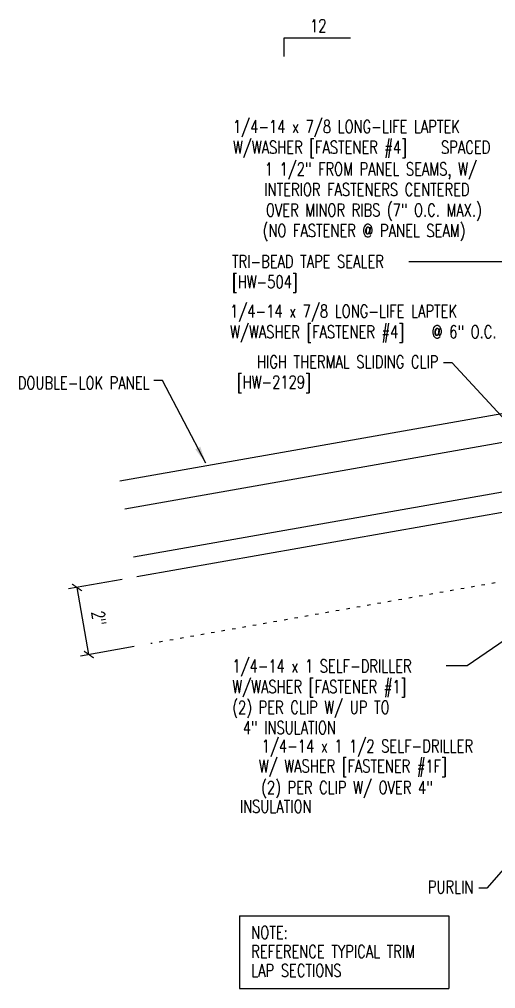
# Model space of a CAD drawing. Header units: inches. Extents: x 4.9 to 41.2, y 6.3 to 41.2.
# Drawn here: x 4.9 to 18.88, y 6.34 to 34.81 of the extents above; entities that cross this region are included whole.
import ezdxf
from ezdxf.enums import TextEntityAlignment as Align

# ---------------------------------------------------------------- set-up
doc = ezdxf.new("R2010")
doc.units = ezdxf.units.IN
doc.header["$MEASUREMENT"] = 0
doc.linetypes.add('ACAD_ISO07W100', pattern=[3, 0, -3])
for name, color, linetype in [('DIM', 7, 'Continuous'), ('FASTENER', 9, 'Continuous'), ('MARK', 1, 'Continuous'), ('PANEL', 11, 'Continuous'), ('TEXT', 2, 'Continuous')]:
    doc.layers.add(name, color=color, linetype=linetype)
doc.styles.add('TEXT1', font='ROMANS.shx', dxfattribs={"width": 0.75, "height": 0.375})
doc.dimstyles.new('DETAIL', dxfattribs={"dimscale": 4, "dimtxt": 0.09375, "dimasz": 0.0625, "dimexe": 0.0625, "dimexo": 0.125, "dimgap": 0.0625, "dimtad": 1, "dimdec": 4, "dimzin": 3, "dimdsep": 46, "dimlunit": 4, "dimtxsty": 'TEXT1', "dimblk": 'ARCHTICK', "dimcen": 0.0625, "dimclrd": 7, "dimclre": 7, "dimclrt": 2, "dimadec": 0, "dimazin": 0, "dimtfac": 0.59375, "dimtdec": 4, "dimtmove": 0, "dimatfit": 3, "dimfxl": 0, "dimtolj": 1, "dimtzin": 3, "dimarcsym": 0})
doc.dimstyles.new('DETAIL$7', dxfattribs={"dimscale": 4, "dimtxt": 0.09375, "dimasz": 0.125, "dimexe": 0.0625, "dimexo": 0.125, "dimgap": 0.0625, "dimtad": 1, "dimdec": 4, "dimzin": 3, "dimdsep": 46, "dimlunit": 4, "dimtxsty": 'TEXT1', "dimblk": 'ARCHTICK', "dimcen": 0.0625, "dimclrd": 7, "dimclre": 7, "dimclrt": 2, "dimadec": 0, "dimazin": 0, "dimtfac": 0.59375, "dimtdec": 4, "dimtmove": 0, "dimatfit": 3, "dimfxl": 0, "dimfrac": 2, "dimtolj": 1, "dimtzin": 3, "dimarcsym": 0})

# ---------------------------------------------------------------- blocks, each defined once
blk = doc.blocks.new('_ArchTick')
at = {"color": 0, "linetype": 'ByBlock', "const_width": 0.15}
blk.add_lwpolyline([(-0.5, -0.5), (0.5, 0.5)], dxfattribs=at)
blk = doc.blocks.new('FD-F4')
at = {"layer": 'TEXT', "style": 'TEXT1', "width": 0.75}
for s, p in [('1/4-14 x 7/8 LONG-LIFE LAPTEK', (0.0047, -0.0408)), ('W/WASHER [FASTENER #4]', (0.0047, -0.1926))]:
    blk.add_text(s, height=0.09375, dxfattribs=at).set_placement(p)
blk.add_attdef('(QUANTITY)', (1.4847, -0.1926), '', height=0.0938, dxfattribs=at)
at = {"layer": 'TEXT', "style": 'TEXT1', "flags": 1}
for tag, p in [('Color', (0.0624, -0.4349)), ('Calc', (0.0624, -0.4349)), ('Opt1', (0.0624, -0.4349)), ('Opt2', (0.0624, -0.4349)), ('Opt3', (0.0624, -0.4349)), ('Description', (0.0624, -0.4349)), ('Multiple', (0.0624, -0.4349)), ('Part', (0.0624, -0.4349)), ('Spare1', (0.0624, -0.6224)), ('Spare2', (0.0624, -0.6224)), ('Spare3', (0.0624, -0.6224)), ('Spare4', (0.0624, -0.6224)), ('Spare5', (0.0624, -0.6224)), ('Spare6', (0.0624, -0.6224)), ('Spare7', (0.0624, -0.6224)), ('Spare8', (0.0624, -0.6224)), ('Spare9', (0.0624, -0.6224)), ('Spare10', (0.0624, -0.6224))]:
    blk.add_attdef(tag, p, '', height=0.0938, dxfattribs=at)
blk = doc.blocks.new('slopl1')
at = {"layer": 'MARK', "color": 6}
blk.add_lwpolyline([(0, 0), (0, 0.1368), (0.4871, 0.1368)], dxfattribs=at)
at = {"layer": 'MARK', "color": 2, "style": 'TEXT1', "width": 0.75}
blk.add_text('12', height=0.09375, dxfattribs=at).set_placement((0.1909, 0.1779))
blk.add_attdef('SLOPL1', text='', height=0.0938, dxfattribs=at).set_placement((-0.0549, 0.0243), align=Align.RIGHT)
blk = doc.blocks.new('dsc-HW-504')
at = {"layer": 'TEXT', "style": 'TEXT1', "width": 0.75}
for s, p in [('TRI-BEAD TAPE SEALER', (0, 0)), ('[HW-504]', (0, -0.6))]:
    blk.add_text(s, height=0.375, dxfattribs=at).set_placement(p)
at = {"layer": 'TEXT', "style": 'TEXT1', "flags": 1}
for tag, p in [('COLOR', (0, -1.2)), ('CALC', (0, -1.2)), ('OPT1', (0, -1.2)), ('OPT2', (0, -1.2)), ('OPT3', (0, -1.2)), ('GAGE', (0, -1.2)), ('SHPLN', (0, -1.2)), ('PART', (0, -1.2)), ('DESCRIPTION', (0, -1.2)), ('MULTIPLE', (0, -1.2)), ('SPARE1', (0, -1.8)), ('SPARE2', (0, -1.8)), ('SPARE3', (0, -1.8)), ('SPARE4', (0, -1.8)), ('SPARE5', (0, -1.8)), ('SPARE6', (0, -1.8)), ('SPARE7', (0, -1.8)), ('SPARE8', (0, -1.8)), ('SPARE9', (0, -1.8)), ('SPARE10', (0, -1.8))]:
    blk.add_attdef(tag, p, '', height=0.375, dxfattribs=at)
blk = doc.blocks.new('A$C30686E82')
for p, q in [((-2.715, 0.761), (3.437, 0.761)), ((-2.715, 0.761), (-2.715, -1.379)), ((3.437, 0.761), (3.437, -1.379)), ((-2.715, -1.379), (3.437, -1.379))]:
    blk.add_line(p, q)
at = {"layer": 'TEXT', "style": 'TEXT1', "width": 0.75}
for s, p in [('NOTE:', (-2.368, 0.081)), ('REFERENCE TYPICAL TRIM', (-2.368, -0.477)), ('LAP SECTIONS', (-2.368, -1.035))]:
    blk.add_text(s, height=0.375, dxfattribs=at).set_placement(p)
blk = doc.blocks.new('FD-F1')
at = {"layer": 'TEXT', "style": 'TEXT1', "width": 0.75}
for s, p in [('1/4-14 x 1 SELF-DRILLER', (0.0047, -0.0408)), ('W/WASHER [FASTENER #1]', (0.0047, -0.1926))]:
    blk.add_text(s, height=0.09375, dxfattribs=at).set_placement(p)
blk.add_attdef('(QUANTITY)', (0.0047, -0.3444), '', height=0.0938, dxfattribs=at)
blk = doc.blocks.new('*D36')
at = {"layer": 'DEFPOINTS', "color": 0}
for p in [(8.409, 18.443), (6.59, 18.123), (8.756, 16.474)]:
    blk.add_point(p, dxfattribs=at)
at = {"layer": 'DIM', "color": 7, "lineweight": -2}
for p, q in [((7.917, 18.356), (6.344, 18.079)), ((6.937, 16.153), (6.59, 18.123)), ((8.264, 16.387), (6.691, 16.109))]:
    blk.add_line(p, q, dxfattribs=at)
at = {"layer": 'DIM', "color": 7, "lineweight": -2, "xscale": 0.25, "yscale": 0.25, "zscale": 0.25}
for p, rotation in [((6.59, 18.123), 100.0000000000008), ((6.937, 16.153), 280.0000000000008)]:
    blk.add_blockref('_ArchTick', p, dxfattribs=dict(at, rotation=rotation))
at = {"layer": 'DIM', "color": 2, "insert": (7.23, 17.22), "char_height": 0.375, "attachment_point": 5, "rotation": 280, "style": 'TEXT1'}
blk.add_mtext('\\A1;2"', dxfattribs=at)

msp = doc.modelspace()

# ---------------------------------------------------------------- linework, layer by layer
at = {"layer": 'PANEL'}
for p, q in [((20.10163, 22.56018), (7.99755, 20.42591)), ((19.25402, 20.9546), (8.24656, 19.01369))]:
    msp.add_line(p, q, dxfattribs=at)
for points in [[(7.85064, 21.25905), (26.56904, 24.55961)], [(19.35647, 20.37357), (8.34901, 18.43265)]]:
    msp.add_lwpolyline(points, dxfattribs=at)
at = {"layer": 'TEXT', "linetype": 'ACAD_ISO07W100', "ltscale": 0.07}
msp.add_line((29.25381, 20.08788), (8.75641, 16.47364), dxfattribs=at)

# ---------------------------------------------------------------- block references
for name, p in [('dsc-HW-504', (11.14095, 27.51441)), ('A$C30686E82', (14.075, 7.71693))]:
    msp.add_blockref(name, p)
at = {"layer": 'FASTENER', "xscale": 4, "yscale": 4, "zscale": 4}
msp.add_blockref('FD-F1', (11.13159, 15.79102), dxfattribs=at).add_auto_attribs({'(QUANTITY)': '(2) PER CLIP W/ UP TO'})
at = {"layer": 'MARK', "xscale": 4, "yscale": 4, "zscale": 4}
msp.add_blockref('slopl1', (12.67159, 33.72695), dxfattribs=at)
at = {"layer": 'TEXT', "xscale": 4, "yscale": 4, "zscale": 4}
for p, values in [((11.15019, 31.63999), {'(QUANTITY)': ' SPACED'}), ((11.06608, 26.21712), {'(QUANTITY)': '@ 6" O.C.'})]:
    msp.add_blockref('FD-F4', p, dxfattribs=at).add_auto_attribs(values)

# ---------------------------------------------------------------- texts
at = {"layer": 'TEXT', "style": 'TEXT1', "width": 0.75}
for s, p in [('1 1/2" FROM PANEL SEAMS, W/', (18.33539, 30.23095)), ('INTERIOR FASTENERS CENTERED ', (18.31105, 29.62729)), ('OVER MINOR RIBS (7" O.C. MAX.)', (18.47696, 29.02374)), ('(NO FASTENER @ PANEL SEAM)', (17.99612, 28.42148)), ('HIGH THERMAL SLIDING CLIP', (17.20364, 24.56407)), ('DOUBLE-LOK PANEL', (8.71835, 23.94544)), ('[HW-2129]', (13.45474, 23.9705)), ('4" INSULATION', (14.19507, 13.81637)), ('1/4-14 x 1 1/2 SELF-DRILLER', (18.22191, 13.27561)), ('W/ WASHER [FASTENER #1F]', (17.45081, 12.68847)), ('(2) PER CLIP W/ OVER 4"', (17.03788, 12.05752)), ('INSULATION', (13.47955, 11.50327)), ('PURLIN', (18.23057, 9.13279))]:
    msp.add_text(s, height=0.375, dxfattribs=at).set_placement(p, align=Align.RIGHT)

# ---------------------------------------------------------------- dimensions: what is measured, and where the dimension line sits
at = {"layer": 'DIM'}
dim = msp.add_aligned_dim(p1=(8.75641, 16.47364), p2=(8.40912, 18.44325), distance=1.84699, dimstyle='DETAIL', dxfattribs=at)
dim.commit()
dim.dimension.update_dxf_attribs({"geometry": '*D36', "text_midpoint": (7.22986, 17.21989)})

# ---------------------------------------------------------------- leaders
for points in [[(23.74073, 24.31397), (20.38592, 27.69074), (16.33632, 27.69074)], [(10.36964, 21.7772), (9.09659, 24.19994), (8.84717, 24.19994)], [(20.98713, 17.84685), (18.05097, 15.82188), (17.43529, 15.82188)]]:
    msp.add_leader(points, dimstyle='DETAIL$7', dxfattribs=at)
for points in [[(19.92811, 22.21194), (17.60462, 24.72575), (17.35811, 24.72575)], [(19.54187, 10.34169), (18.62244, 9.28791), (18.39138, 9.28791)]]:
    msp.add_leader(points, dimstyle='DETAIL$7', override={"dimgap": 0.0625, "dimtad": 0}, dxfattribs=at)

doc.saveas('drawing.dxf')
